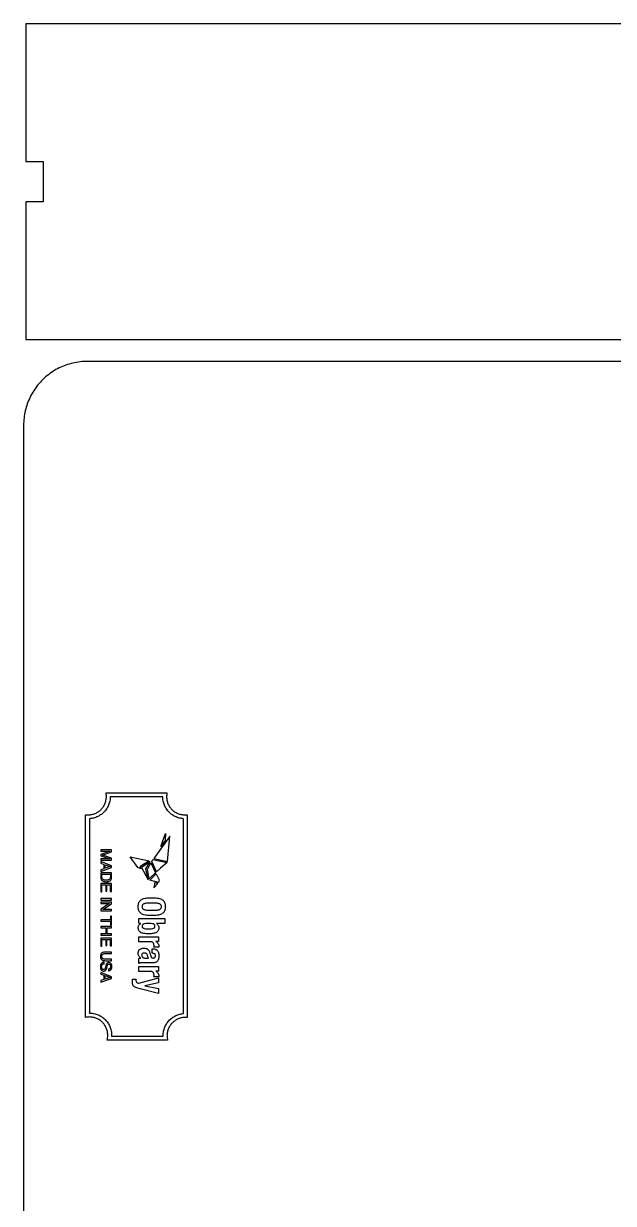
# Model space of a CAD drawing. Extents: x -522 to 522, y -270 to 270.
# Drawn here: x -521.9 to -344.6, y -86.3 to 268.2 of the extents above; entities that cross this region are included whole.
import ezdxf

# ---------------------------------------------------------------- set-up
doc = ezdxf.new("R2010")
doc.units = 0
doc.layers.get('0').update_dxf_attribs({"linetype": 'CONTINUOUS'})

msp = doc.modelspace()

# ---------------------------------------------------------------- linework, layer by layer
for p, q in [((-521.2, 268.19), (-521.2, 226.72)), ((-521.2, 268.19), (-215.89, 268.19)), ((-521.2, 226.72), (-516.05, 226.72)), ((-516.05, 226.72), (-516.05, 214.65)), ((-516.05, 214.65), (-521.2, 214.65)), ((-521.2, 214.65), (-521.2, 173.19)), ((-215.89, 173.19), (-521.2, 173.19)), ((-503.86, 166.65), (-504.4, 166.61)), ((-503.31, 166.67), (-503.86, 166.65)), ((-502.76, 166.68), (-503.31, 166.67)), ((-322.76, 166.68), (-502.76, 166.68)), ((-513.57, 163.33), (-514.02, 163.02)), ((-513.12, 163.64), (-513.57, 163.33)), ((-512.65, 163.93), (-513.12, 163.64)), ((-512.18, 164.2), (-512.65, 163.93)), ((-511.7, 164.46), (-512.18, 164.2)), ((-511.21, 164.71), (-511.7, 164.46)), ((-510.72, 164.95), (-511.21, 164.71)), ((-510.22, 165.17), (-510.72, 164.95)), ((-509.71, 165.37), (-510.22, 165.17)), ((-509.2, 165.56), (-509.71, 165.37)), ((-508.68, 165.74), (-509.2, 165.56)), ((-508.16, 165.9), (-508.68, 165.74)), ((-507.63, 166.05), (-508.16, 165.9)), ((-507.1, 166.18), (-507.63, 166.05)), ((-506.57, 166.3), (-507.1, 166.18)), ((-506.03, 166.4), (-506.57, 166.3)), ((-505.49, 166.48), (-506.03, 166.4)), ((-504.95, 166.55), (-505.49, 166.48)), ((-504.4, 166.61), (-504.95, 166.55)), ((-517.59, 159.65), (-517.93, 159.22)), ((-517.24, 160.07), (-517.59, 159.65)), ((-516.87, 160.48), (-517.24, 160.07)), ((-516.5, 160.87), (-516.87, 160.48)), ((-516.11, 161.26), (-516.5, 160.87)), ((-515.71, 161.64), (-516.11, 161.26)), ((-515.31, 162), (-515.71, 161.64)), ((-514.89, 162.35), (-515.31, 162)), ((-514.46, 162.69), (-514.89, 162.35)), ((-514.02, 163.02), (-514.46, 162.69)), ((-519.7, 156.46), (-519.95, 155.97)), ((-519.44, 156.94), (-519.7, 156.46)), ((-519.17, 157.41), (-519.44, 156.94)), ((-518.88, 157.88), (-519.17, 157.41)), ((-518.57, 158.33), (-518.88, 157.88)), ((-518.26, 158.78), (-518.57, 158.33)), ((-517.93, 159.22), (-518.26, 158.78)), ((-521.14, 152.92), (-521.29, 152.39)), ((-520.98, 153.44), (-521.14, 152.92)), ((-520.8, 153.96), (-520.98, 153.44)), ((-520.61, 154.47), (-520.8, 153.96)), ((-520.41, 154.98), (-520.61, 154.47)), ((-520.19, 155.48), (-520.41, 154.98)), ((-519.95, 155.97), (-520.19, 155.48)), ((-521.85, 149.16), (-521.89, 148.62)), ((-521.79, 149.71), (-521.85, 149.16)), ((-521.72, 150.25), (-521.79, 149.71)), ((-521.64, 150.79), (-521.72, 150.25)), ((-521.54, 151.33), (-521.64, 150.79)), ((-521.42, 151.86), (-521.54, 151.33)), ((-521.29, 152.39), (-521.42, 151.86)), ((-521.91, 148.07), (-521.92, 147.52)), ((-521.92, 147.52), (-521.92, -147.48)), ((-521.89, 148.62), (-521.91, 148.07)), ((-497.14, 37), (-478.83, 37)), ((-497.1, 36.73), (-497.14, 37)), ((-497.06, 36.46), (-497.1, 36.73)), ((-497.04, 36.19), (-497.06, 36.46)), ((-497.06, 35.35), (-497.04, 35.63)), ((-497.03, 35.91), (-497.04, 36.19)), ((-497.04, 35.63), (-497.03, 35.91)), ((-495.87, 35.57), (-495.9, 35.23)), ((-480.11, 35.83), (-495.87, 35.83)), ((-495.87, 35.83), (-495.87, 35.57)), ((-480.1, 35.57), (-480.11, 35.83)), ((-480.08, 35.23), (-480.1, 35.57)), ((-478.93, 36.19), (-478.94, 35.91)), ((-478.94, 35.91), (-478.93, 35.63)), ((-478.91, 36.46), (-478.93, 36.19)), ((-478.93, 35.63), (-478.91, 35.35)), ((-478.88, 36.73), (-478.91, 36.46)), ((-478.83, 37), (-478.88, 36.73)), ((-498.83, 31.85), (-498.64, 32.03)), ((-498.64, 32.03), (-498.46, 32.22)), ((-498.46, 32.22), (-498.29, 32.42)), ((-498.29, 32.42), (-498.12, 32.63)), ((-498.12, 32.63), (-497.97, 32.84)), ((-497.97, 32.84), (-497.83, 33.07)), ((-497.83, 33.07), (-497.7, 33.3)), ((-497.7, 33.3), (-497.58, 33.53)), ((-497.58, 33.53), (-497.47, 33.77)), ((-497.47, 33.77), (-497.37, 34.02)), ((-497.19, 31.93), (-497.38, 31.68)), ((-497.37, 34.02), (-497.28, 34.28)), ((-497.28, 34.28), (-497.21, 34.54)), ((-497.21, 34.54), (-497.15, 34.8)), ((-497, 32.19), (-497.19, 31.93)), ((-497.15, 34.8), (-497.1, 35.07)), ((-497.1, 35.07), (-497.06, 35.35)), ((-496.83, 32.46), (-497, 32.19)), ((-496.67, 32.74), (-496.83, 32.46)), ((-496.52, 33.02), (-496.67, 32.74)), ((-496.39, 33.32), (-496.52, 33.02)), ((-496.27, 33.62), (-496.39, 33.32)), ((-496.16, 33.93), (-496.27, 33.62)), ((-496.07, 34.25), (-496.16, 33.93)), ((-496, 34.57), (-496.07, 34.25)), ((-495.94, 34.9), (-496, 34.57)), ((-495.9, 35.23), (-495.94, 34.9)), ((-480.04, 34.9), (-480.08, 35.23)), ((-479.98, 34.57), (-480.04, 34.9)), ((-479.9, 34.25), (-479.98, 34.57)), ((-479.81, 33.93), (-479.9, 34.25)), ((-479.71, 33.62), (-479.81, 33.93)), ((-479.59, 33.32), (-479.71, 33.62)), ((-479.46, 33.02), (-479.59, 33.32)), ((-479.31, 32.74), (-479.46, 33.02)), ((-479.15, 32.46), (-479.31, 32.74)), ((-478.98, 32.19), (-479.15, 32.46)), ((-478.79, 31.93), (-478.98, 32.19)), ((-478.91, 35.35), (-478.88, 35.07)), ((-478.88, 35.07), (-478.83, 34.8)), ((-478.83, 34.8), (-478.77, 34.54)), ((-478.59, 31.68), (-478.79, 31.93)), ((-478.77, 34.54), (-478.7, 34.28)), ((-478.7, 34.28), (-478.61, 34.02)), ((-478.61, 34.02), (-478.51, 33.77)), ((-478.51, 33.77), (-478.4, 33.53)), ((-478.4, 33.53), (-478.28, 33.3)), ((-478.28, 33.3), (-478.15, 33.07)), ((-478.15, 33.07), (-478.01, 32.84)), ((-478.01, 32.84), (-477.85, 32.63)), ((-477.85, 32.63), (-477.69, 32.42)), ((-477.69, 32.42), (-477.52, 32.22)), ((-477.52, 32.22), (-477.34, 32.03)), ((-477.34, 32.03), (-477.15, 31.85)), ((-503.26, 30.48), (-502.89, 30.44)), ((-503.26, -30.43), (-503.26, 30.48)), ((-502.89, 30.44), (-502.51, 30.43)), ((-502.51, 30.43), (-502.23, 30.44)), ((-502.23, 30.44), (-501.95, 30.46)), ((-501.84, 29.29), (-502.09, 29.27)), ((-502.09, 29.27), (-502.09, -29.02)), ((-501.95, 30.46), (-501.68, 30.49)), ((-501.5, 29.33), (-501.84, 29.29)), ((-501.68, 30.49), (-501.41, 30.54)), ((-501.18, 29.39), (-501.5, 29.33)), ((-501.41, 30.54), (-501.14, 30.6)), ((-500.85, 29.47), (-501.18, 29.39)), ((-501.14, 30.6), (-500.88, 30.67)), ((-500.88, 30.67), (-500.63, 30.76)), ((-500.54, 29.56), (-500.85, 29.47)), ((-500.63, 30.76), (-500.38, 30.86)), ((-500.23, 29.66), (-500.54, 29.56)), ((-500.38, 30.86), (-500.14, 30.97)), ((-499.93, 29.78), (-500.23, 29.66)), ((-500.14, 30.97), (-499.9, 31.09)), ((-499.63, 29.91), (-499.93, 29.78)), ((-499.9, 31.09), (-499.67, 31.22)), ((-499.67, 31.22), (-499.45, 31.36)), ((-499.34, 30.06), (-499.63, 29.91)), ((-499.45, 31.36), (-499.24, 31.52)), ((-499.06, 30.22), (-499.34, 30.06)), ((-499.24, 31.52), (-499.03, 31.68)), ((-498.79, 30.39), (-499.06, 30.22)), ((-499.03, 31.68), (-498.83, 31.85)), ((-498.53, 30.58), (-498.79, 30.39)), ((-498.28, 30.78), (-498.53, 30.58)), ((-498.04, 30.99), (-498.28, 30.78)), ((-497.81, 31.21), (-498.04, 30.99)), ((-497.59, 31.44), (-497.81, 31.21)), ((-497.38, 31.68), (-497.59, 31.44)), ((-478.39, 31.44), (-478.59, 31.68)), ((-478.17, 31.21), (-478.39, 31.44)), ((-477.94, 30.99), (-478.17, 31.21)), ((-477.69, 30.78), (-477.94, 30.99)), ((-477.44, 30.58), (-477.69, 30.78)), ((-477.18, 30.39), (-477.44, 30.58)), ((-476.91, 30.22), (-477.18, 30.39)), ((-477.15, 31.85), (-476.95, 31.68)), ((-476.95, 31.68), (-476.74, 31.52)), ((-476.63, 30.06), (-476.91, 30.22)), ((-476.74, 31.52), (-476.53, 31.36)), ((-476.35, 29.91), (-476.63, 30.06)), ((-476.53, 31.36), (-476.31, 31.22)), ((-476.05, 29.78), (-476.35, 29.91)), ((-476.31, 31.22), (-476.08, 31.09)), ((-476.08, 31.09), (-475.84, 30.97)), ((-475.75, 29.66), (-476.05, 29.78)), ((-475.84, 30.97), (-475.6, 30.86)), ((-475.44, 29.56), (-475.75, 29.66)), ((-475.6, 30.86), (-475.35, 30.76)), ((-475.13, 29.47), (-475.44, 29.56)), ((-475.35, 30.76), (-475.09, 30.67)), ((-474.8, 29.39), (-475.13, 29.47)), ((-475.09, 30.67), (-474.83, 30.6)), ((-474.83, 30.6), (-474.57, 30.54)), ((-474.48, 29.33), (-474.8, 29.39)), ((-474.57, 30.54), (-474.3, 30.49)), ((-474.14, 29.29), (-474.48, 29.33)), ((-474.3, 30.49), (-474.03, 30.46)), ((-473.88, 29.27), (-474.14, 29.29)), ((-474.03, 30.46), (-473.75, 30.44)), ((-473.88, -29.29), (-473.88, 29.27)), ((-473.75, 30.44), (-473.47, 30.43)), ((-473.47, 30.43), (-473.08, 30.44)), ((-473.08, 30.44), (-472.71, 30.48)), ((-472.71, 30.48), (-472.71, -30.46)), ((-477.97, 23.98), (-482.8, 17.34)), ((-480.65, 20.89), (-479.24, 24.8)), ((-479.41, 22.72), (-480.65, 20.89)), ((-479.24, 24.8), (-479.41, 22.72)), ((-478.62, 16.45), (-477.97, 23.98)), ((-498.74, 19.92), (-498.74, 19.49)), ((-495.45, 19.92), (-498.74, 19.92)), ((-495.96, 19.5), (-498.74, 18.56)), ((-498.74, 19.49), (-496.8, 19.49)), ((-498.74, 18.56), (-498.74, 18.13)), ((-498.74, 18.13), (-495.96, 17.18)), ((-498.23, 18.34), (-495.45, 19.29)), ((-495.45, 17.4), (-498.23, 18.34)), ((-496.8, 19.49), (-496.06, 19.5)), ((-496.06, 19.5), (-495.96, 19.5)), ((-495.45, 19.29), (-495.45, 19.92)), ((-489.93, 17.82), (-484.16, 16.56)), ((-487.53, 14.57), (-489.93, 17.82)), ((-498.74, 17.19), (-498.74, 16.76)), ((-496.8, 17.19), (-498.74, 17.19)), ((-498.74, 16.76), (-495.45, 16.76)), ((-498.74, 16.36), (-498.74, 15.91)), ((-495.45, 15.11), (-498.74, 16.36)), ((-498.74, 15.91), (-497.75, 15.54)), ((-498.74, 13.42), (-495.45, 14.61)), ((-497.75, 14.24), (-498.74, 13.91)), ((-497.75, 15.54), (-497.75, 14.24)), ((-497.39, 15.41), (-495.94, 14.88)), ((-497.39, 14.39), (-497.39, 15.41)), ((-495.94, 14.88), (-497.39, 14.39)), ((-496.46, 17.19), (-496.8, 17.19)), ((-495.96, 17.18), (-496.46, 17.19)), ((-495.45, 16.76), (-495.45, 17.4)), ((-495.45, 14.61), (-495.45, 15.11)), ((-486.64, 14.17), (-487.53, 14.57)), ((-484.16, 16.56), (-486.99, 14.77)), ((-486.99, 14.77), (-486.64, 14.17)), ((-483.88, 16.35), (-486.52, 14.65)), ((-486.52, 14.65), (-484.59, 11.13)), ((-485.18, 14.16), (-483.88, 16.35)), ((-484.72, 14.02), (-483.65, 15.98)), ((-483.65, 15.98), (-482.26, 12.98)), ((-483.41, 16.38), (-483.02, 17.04)), ((-481.98, 13.28), (-483.41, 16.38)), ((-483.02, 17.04), (-478.79, 16.12)), ((-482.8, 17.34), (-478.62, 16.45)), ((-480.76, 14.36), (-481.98, 13.28)), ((-478.79, 16.12), (-480.76, 14.36)), ((-498.74, 13.91), (-498.74, 13.42)), ((-498.74, 13.03), (-498.74, 11.69)), ((-495.45, 13.03), (-498.74, 13.03)), ((-498.74, 11.69), (-498.73, 11.49)), ((-498.73, 11.49), (-498.69, 11.31)), ((-498.69, 11.31), (-498.63, 11.13)), ((-498.63, 11.13), (-498.55, 10.98)), ((-498.55, 10.98), (-498.45, 10.84)), ((-498.45, 10.84), (-498.32, 10.71)), ((-498.36, 12.58), (-495.82, 12.58)), ((-498.36, 11.78), (-498.36, 12.58)), ((-498.35, 11.58), (-498.36, 11.78)), ((-498.33, 11.49), (-498.35, 11.58)), ((-498.31, 11.42), (-498.33, 11.49)), ((-498.32, 10.71), (-498.17, 10.6)), ((-498.26, 11.29), (-498.31, 11.42)), ((-498.19, 11.18), (-498.26, 11.29)), ((-498.09, 11.08), (-498.19, 11.18)), ((-497.97, 10.99), (-498.09, 11.08)), ((-497.87, 10.92), (-497.97, 10.99)), ((-497.75, 10.87), (-497.87, 10.92)), ((-497.62, 10.83), (-497.75, 10.87)), ((-497.46, 10.8), (-497.62, 10.83)), ((-497.28, 10.77), (-497.46, 10.8)), ((-497.12, 10.76), (-497.28, 10.77)), ((-496.83, 10.77), (-497.12, 10.76)), ((-496.57, 10.82), (-496.83, 10.77)), ((-496.46, 10.85), (-496.57, 10.82)), ((-496.35, 10.9), (-496.46, 10.85)), ((-496.25, 10.95), (-496.35, 10.9)), ((-496.17, 11.01), (-496.25, 10.95)), ((-496.09, 11.07), (-496.17, 11.01)), ((-496.02, 11.15), (-496.09, 11.07)), ((-495.96, 11.23), (-496.02, 11.15)), ((-495.91, 11.32), (-495.96, 11.23)), ((-495.92, 10.63), (-495.81, 10.73)), ((-495.87, 11.42), (-495.91, 11.32)), ((-495.85, 11.53), (-495.87, 11.42)), ((-495.83, 11.65), (-495.85, 11.53)), ((-495.82, 11.78), (-495.83, 11.65)), ((-495.82, 12.58), (-495.82, 11.78)), ((-495.81, 10.73), (-495.72, 10.84)), ((-495.72, 10.84), (-495.63, 10.96)), ((-495.63, 10.96), (-495.57, 11.09)), ((-495.57, 11.09), (-495.51, 11.22)), ((-495.51, 11.22), (-495.48, 11.37)), ((-495.48, 11.37), (-495.45, 11.53)), ((-495.45, 11.69), (-495.45, 13.03)), ((-495.45, 11.53), (-495.45, 11.69)), ((-484.48, 10.94), (-485.18, 14.16)), ((-484.15, 11.18), (-484.72, 14.02)), ((-484.59, 11.13), (-484.48, 10.94)), ((-483.73, 11.61), (-484.15, 11.18)), ((-483.96, 10.79), (-483.41, 11.36)), ((-481.41, 10.06), (-483.96, 10.79)), ((-482.26, 12.98), (-483.73, 11.61)), ((-483.41, 11.36), (-482.1, 12.71)), ((-482.1, 12.71), (-481.13, 10.92)), ((-481.13, 10.92), (-481.41, 10.06)), ((-495.45, 9.78), (-498.74, 9.78)), ((-498.74, 9.78), (-498.74, 7.34)), ((-498.74, 7.34), (-498.35, 7.34)), ((-498.35, 7.34), (-498.35, 9.35)), ((-498.35, 9.35), (-497.22, 9.35)), ((-498.17, 10.6), (-497.99, 10.51)), ((-497.99, 10.51), (-497.78, 10.42)), ((-497.78, 10.42), (-497.54, 10.36)), ((-497.54, 10.36), (-497.29, 10.32)), ((-497.29, 10.32), (-497.03, 10.3)), ((-497.22, 9.35), (-497.22, 7.52)), ((-497.22, 7.52), (-496.85, 7.52)), ((-497.03, 10.3), (-496.87, 10.31)), ((-496.87, 10.31), (-496.72, 10.33)), ((-496.85, 9.35), (-495.85, 9.35)), ((-496.85, 7.52), (-496.85, 9.35)), ((-496.72, 10.33), (-496.57, 10.35)), ((-496.57, 10.35), (-496.42, 10.39)), ((-496.42, 10.39), (-496.29, 10.43)), ((-496.29, 10.43), (-496.16, 10.49)), ((-496.16, 10.49), (-496.04, 10.56)), ((-496.04, 10.56), (-495.92, 10.63)), ((-495.85, 9.35), (-495.85, 7.38)), ((-495.85, 7.38), (-495.45, 7.38)), ((-495.45, 7.38), (-495.45, 9.78)), ((-482.42, 10.06), (-482.76, 8.47)), ((-482.76, 8.47), (-481.56, 9.84)), ((-481.56, 9.84), (-482.42, 10.06)), ((-495.45, 5.27), (-498.74, 5.27)), ((-498.74, 5.27), (-498.74, 4.83)), ((-498.74, 4.83), (-495.45, 4.83)), ((-495.45, 4.16), (-498.74, 4.16)), ((-498.74, 4.16), (-498.74, 3.74)), ((-496.08, 3.74), (-498.74, 2.05)), ((-498.74, 3.74), (-496.08, 3.74)), ((-498.12, 1.98), (-495.45, 3.64)), ((-495.45, 4.83), (-495.45, 5.27)), ((-495.45, 3.64), (-495.45, 4.16)), ((-487.42, 3.45), (-487.38, 3.63)), ((-487.38, 3.63), (-487.34, 3.8)), ((-487.34, 3.8), (-487.29, 3.96)), ((-487.29, 3.96), (-487.23, 4.11)), ((-487.23, 4.11), (-487.16, 4.25)), ((-487.16, 4.25), (-487.08, 4.38)), ((-487.08, 4.38), (-487, 4.5)), ((-487, 4.5), (-486.9, 4.61)), ((-486.9, 4.61), (-486.8, 4.72)), ((-486.8, 4.72), (-486.69, 4.81)), ((-486.69, 4.81), (-486.57, 4.9)), ((-486.57, 4.9), (-486.45, 4.98)), ((-486.45, 4.98), (-486.32, 5.05)), ((-486.32, 5.05), (-486.04, 5.18)), ((-485.93, 3.59), (-486.05, 3.5)), ((-486.04, 5.18), (-485.73, 5.28)), ((-485.8, 3.66), (-485.93, 3.59)), ((-485.64, 3.73), (-485.8, 3.66)), ((-485.73, 5.28), (-485.39, 5.35)), ((-485.45, 3.78), (-485.64, 3.73)), ((-485.24, 3.82), (-485.45, 3.78)), ((-485.39, 5.35), (-485.03, 5.41)), ((-485, 3.85), (-485.24, 3.82)), ((-485.03, 5.41), (-484.65, 5.45)), ((-484.74, 3.88), (-485, 3.85)), ((-484.12, 3.91), (-484.74, 3.88)), ((-484.65, 5.45), (-484.25, 5.48)), ((-484.25, 5.48), (-483.83, 5.49)), ((-483.4, 3.92), (-484.12, 3.91)), ((-483.83, 5.49), (-483.4, 5.49)), ((-483.4, 5.49), (-482.96, 5.49)), ((-482.67, 3.91), (-483.4, 3.92)), ((-482.96, 5.49), (-482.54, 5.48)), ((-482.06, 3.88), (-482.67, 3.91)), ((-482.54, 5.48), (-482.14, 5.45)), ((-482.14, 5.45), (-481.76, 5.41)), ((-481.8, 3.85), (-482.06, 3.88)), ((-481.56, 3.82), (-481.8, 3.85)), ((-481.76, 5.41), (-481.4, 5.35)), ((-481.35, 3.78), (-481.56, 3.82)), ((-481.4, 5.35), (-481.07, 5.28)), ((-481.16, 3.73), (-481.35, 3.78)), ((-481, 3.66), (-481.16, 3.73)), ((-481.07, 5.28), (-480.76, 5.18)), ((-480.86, 3.59), (-481, 3.66)), ((-480.75, 3.5), (-480.86, 3.59)), ((-480.76, 5.18), (-480.47, 5.05)), ((-480.47, 5.05), (-480.34, 4.98)), ((-480.34, 4.98), (-480.22, 4.9)), ((-480.22, 4.9), (-480.1, 4.81)), ((-480.1, 4.81), (-479.99, 4.72)), ((-479.99, 4.72), (-479.89, 4.61)), ((-479.89, 4.61), (-479.8, 4.5)), ((-479.8, 4.5), (-479.71, 4.38)), ((-479.71, 4.38), (-479.63, 4.25)), ((-479.63, 4.25), (-479.56, 4.11)), ((-479.56, 4.11), (-479.5, 3.96)), ((-479.5, 3.96), (-479.45, 3.8)), ((-479.45, 3.8), (-479.41, 3.63)), ((-479.41, 3.63), (-479.38, 3.45)), ((-498.74, 2.05), (-498.74, 1.55)), ((-498.74, 1.55), (-495.45, 1.55)), ((-495.45, 1.98), (-498.12, 1.98)), ((-495.45, 1.55), (-495.45, 1.98)), ((-487.46, 2.83), (-487.45, 3.05)), ((-487.45, 2.62), (-487.46, 2.83)), ((-487.45, 3.05), (-487.44, 3.25)), ((-487.44, 2.41), (-487.45, 2.62)), ((-487.44, 3.25), (-487.42, 3.45)), ((-487.42, 2.22), (-487.44, 2.41)), ((-487.38, 2.04), (-487.42, 2.22)), ((-487.34, 1.87), (-487.38, 2.04)), ((-487.29, 1.71), (-487.34, 1.87)), ((-487.23, 1.56), (-487.29, 1.71)), ((-487.16, 1.42), (-487.23, 1.56)), ((-487.08, 1.29), (-487.16, 1.42)), ((-487, 1.17), (-487.08, 1.29)), ((-486.9, 1.06), (-487, 1.17)), ((-486.8, 0.95), (-486.9, 1.06)), ((-486.69, 0.86), (-486.8, 0.95)), ((-486.57, 0.77), (-486.69, 0.86)), ((-486.45, 0.69), (-486.57, 0.77)), ((-486.32, 0.62), (-486.45, 0.69)), ((-486.04, 0.49), (-486.32, 0.62)), ((-486.29, 3), (-486.3, 2.83)), ((-486.3, 2.83), (-486.29, 2.67)), ((-486.26, 3.15), (-486.29, 3)), ((-486.29, 2.67), (-486.26, 2.52)), ((-486.21, 3.28), (-486.26, 3.15)), ((-486.26, 2.52), (-486.21, 2.39)), ((-486.14, 3.4), (-486.21, 3.28)), ((-486.21, 2.39), (-486.14, 2.27)), ((-486.05, 3.5), (-486.14, 3.4)), ((-486.14, 2.27), (-486.05, 2.17)), ((-486.05, 2.17), (-485.93, 2.08)), ((-485.73, 0.39), (-486.04, 0.49)), ((-485.93, 2.08), (-485.8, 2.01)), ((-485.8, 2.01), (-485.64, 1.94)), ((-485.39, 0.31), (-485.73, 0.39)), ((-485.64, 1.94), (-485.45, 1.89)), ((-485.45, 1.89), (-485.24, 1.85)), ((-485.03, 0.26), (-485.39, 0.31)), ((-485.24, 1.85), (-485, 1.81)), ((-484.65, 0.22), (-485.03, 0.26)), ((-485, 1.81), (-484.74, 1.79)), ((-484.74, 1.79), (-484.12, 1.76)), ((-484.25, 0.19), (-484.65, 0.22)), ((-483.83, 0.18), (-484.25, 0.19)), ((-484.12, 1.76), (-483.4, 1.75)), ((-483.4, 0.17), (-483.83, 0.18)), ((-483.4, 1.75), (-482.67, 1.76)), ((-482.96, 0.18), (-483.4, 0.17)), ((-482.54, 0.19), (-482.96, 0.18)), ((-482.67, 1.76), (-482.06, 1.79)), ((-482.14, 0.22), (-482.54, 0.19)), ((-481.76, 0.26), (-482.14, 0.22)), ((-482.06, 1.79), (-481.8, 1.81)), ((-481.8, 1.81), (-481.56, 1.85)), ((-481.4, 0.31), (-481.76, 0.26)), ((-481.56, 1.85), (-481.35, 1.89)), ((-481.07, 0.39), (-481.4, 0.31)), ((-481.35, 1.89), (-481.16, 1.94)), ((-481.16, 1.94), (-481, 2.01)), ((-480.76, 0.49), (-481.07, 0.39)), ((-481, 2.01), (-480.86, 2.08)), ((-480.86, 2.08), (-480.75, 2.17)), ((-480.47, 0.62), (-480.76, 0.49)), ((-480.65, 3.4), (-480.75, 3.5)), ((-480.75, 2.17), (-480.65, 2.27)), ((-480.58, 3.28), (-480.65, 3.4)), ((-480.65, 2.27), (-480.58, 2.39)), ((-480.53, 3.15), (-480.58, 3.28)), ((-480.58, 2.39), (-480.53, 2.52)), ((-480.5, 3), (-480.53, 3.15)), ((-480.53, 2.52), (-480.5, 2.67)), ((-480.49, 2.83), (-480.5, 3)), ((-480.5, 2.67), (-480.49, 2.83)), ((-480.34, 0.69), (-480.47, 0.62)), ((-480.22, 0.77), (-480.34, 0.69)), ((-480.1, 0.86), (-480.22, 0.77)), ((-479.99, 0.95), (-480.1, 0.86)), ((-479.89, 1.06), (-479.99, 0.95)), ((-479.8, 1.17), (-479.89, 1.06)), ((-479.71, 1.29), (-479.8, 1.17)), ((-479.63, 1.42), (-479.71, 1.29)), ((-479.56, 1.56), (-479.63, 1.42)), ((-479.5, 1.71), (-479.56, 1.56)), ((-479.45, 1.87), (-479.5, 1.71)), ((-479.41, 2.04), (-479.45, 1.87)), ((-479.38, 2.22), (-479.41, 2.04)), ((-479.38, 3.45), (-479.35, 3.25)), ((-479.35, 2.41), (-479.38, 2.22)), ((-479.35, 3.25), (-479.34, 3.05)), ((-479.34, 2.62), (-479.35, 2.41)), ((-479.34, 3.05), (-479.33, 2.83)), ((-479.33, 2.83), (-479.34, 2.62)), ((-498.74, -1.11), (-498.74, -1.55)), ((-495.84, -1.11), (-498.74, -1.11)), ((-498.74, -1.55), (-495.84, -1.55)), ((-495.45, -3.12), (-498.74, -3.12)), ((-498.74, -3.12), (-498.74, -3.56)), ((-495.45, 0), (-495.84, 0)), ((-495.84, 0), (-495.84, -1.11)), ((-495.84, -1.55), (-495.84, -2.68)), ((-495.84, -2.68), (-495.45, -2.68)), ((-495.45, -2.68), (-495.45, 0)), ((-495.45, -3.56), (-495.45, -3.12)), ((-487.46, -3.52), (-487.45, -3.3)), ((-487.45, -3.74), (-487.46, -3.52)), ((-487.45, -3.3), (-487.41, -3.11)), ((-487.41, -3.11), (-487.36, -2.92)), ((-487.36, -2.92), (-487.28, -2.75)), ((-487.31, -2.16), (-487.31, -0.71)), ((-487.31, -0.71), (-479.49, -0.71)), ((-486.68, -2.18), (-487.31, -2.16)), ((-487.28, -2.75), (-487.17, -2.59)), ((-487.17, -2.59), (-487.03, -2.45)), ((-487.03, -2.45), (-486.87, -2.31)), ((-486.87, -2.31), (-486.68, -2.18)), ((-486.29, -2.91), (-486.3, -3.03)), ((-486.3, -3.03), (-486.29, -3.14)), ((-486.27, -2.8), (-486.29, -2.91)), ((-486.29, -3.14), (-486.27, -3.25)), ((-486.23, -2.7), (-486.27, -2.8)), ((-486.27, -3.25), (-486.23, -3.34)), ((-486.17, -2.62), (-486.23, -2.7)), ((-486.23, -3.34), (-486.17, -3.43)), ((-486.11, -2.54), (-486.17, -2.62)), ((-486.17, -3.43), (-486.11, -3.5)), ((-486.02, -2.48), (-486.11, -2.54)), ((-486.11, -3.5), (-486.02, -3.56)), ((-485.92, -2.42), (-486.02, -2.48)), ((-485.81, -2.37), (-485.92, -2.42)), ((-485.68, -2.34), (-485.81, -2.37)), ((-485.54, -2.3), (-485.68, -2.34)), ((-485.2, -2.26), (-485.54, -2.3)), ((-484.81, -2.23), (-485.2, -2.26)), ((-484.36, -2.23), (-484.81, -2.23)), ((-483.91, -2.23), (-484.36, -2.23)), ((-483.52, -2.26), (-483.91, -2.23)), ((-483.18, -2.3), (-483.52, -2.26)), ((-483.04, -2.34), (-483.18, -2.3)), ((-482.91, -2.37), (-483.04, -2.34)), ((-482.8, -2.42), (-482.91, -2.37)), ((-482.7, -2.48), (-482.8, -2.42)), ((-482.61, -2.54), (-482.7, -2.48)), ((-482.7, -3.56), (-482.61, -3.5)), ((-482.54, -2.62), (-482.61, -2.54)), ((-482.61, -3.5), (-482.54, -3.43)), ((-482.49, -2.7), (-482.54, -2.62)), ((-482.54, -3.43), (-482.49, -3.34)), ((-482.45, -2.8), (-482.49, -2.7)), ((-482.49, -3.34), (-482.45, -3.25)), ((-482.43, -2.91), (-482.45, -2.8)), ((-482.45, -3.25), (-482.43, -3.14)), ((-482.42, -3.03), (-482.43, -2.91)), ((-482.43, -3.14), (-482.42, -3.03)), ((-481.96, -2.23), (-481.8, -2.37)), ((-479.49, -2.23), (-481.96, -2.23)), ((-481.8, -2.37), (-481.65, -2.5)), ((-481.65, -2.5), (-481.53, -2.64)), ((-481.53, -2.64), (-481.43, -2.79)), ((-481.43, -2.79), (-481.36, -2.95)), ((-481.36, -2.95), (-481.3, -3.12)), ((-481.3, -3.12), (-481.27, -3.31)), ((-481.27, -3.31), (-481.26, -3.52)), ((-481.26, -3.52), (-481.27, -3.74)), ((-479.49, -0.71), (-479.49, -2.23)), ((-498.74, -3.56), (-497.2, -3.56)), ((-497.2, -5.28), (-498.74, -5.28)), ((-498.74, -5.28), (-498.74, -5.73)), ((-498.74, -5.73), (-495.45, -5.73)), ((-495.45, -6.58), (-498.74, -6.58)), ((-498.74, -6.58), (-498.74, -9.01)), ((-498.35, -7.01), (-497.22, -7.01)), ((-498.35, -9.01), (-498.35, -7.01)), ((-497.22, -7.01), (-497.22, -8.83)), ((-497.2, -3.56), (-497.2, -5.28)), ((-496.85, -8.83), (-496.85, -7.01)), ((-496.85, -7.01), (-495.85, -7.01)), ((-496.81, -3.56), (-495.45, -3.56)), ((-496.81, -5.28), (-496.81, -3.56)), ((-495.45, -5.28), (-496.81, -5.28)), ((-495.85, -7.01), (-495.85, -8.97)), ((-495.45, -5.73), (-495.45, -5.28)), ((-495.45, -8.97), (-495.45, -6.58)), ((-487.42, -3.95), (-487.45, -3.74)), ((-487.36, -4.14), (-487.42, -3.95)), ((-487.28, -4.32), (-487.36, -4.14)), ((-487.31, -6.19), (-481.41, -6.19)), ((-487.31, -7.7), (-487.31, -6.19)), ((-487.18, -4.49), (-487.28, -4.32)), ((-487.06, -4.63), (-487.18, -4.49)), ((-486.91, -4.77), (-487.06, -4.63)), ((-486.73, -4.89), (-486.91, -4.77)), ((-486.53, -4.99), (-486.73, -4.89)), ((-486.3, -5.08), (-486.53, -4.99)), ((-486.05, -5.16), (-486.3, -5.08)), ((-485.77, -5.22), (-486.05, -5.16)), ((-486.02, -3.56), (-485.92, -3.62)), ((-485.92, -3.62), (-485.81, -3.67)), ((-485.81, -3.67), (-485.68, -3.71)), ((-485.46, -5.26), (-485.77, -5.22)), ((-485.68, -3.71), (-485.54, -3.74)), ((-485.54, -3.74), (-485.2, -3.78)), ((-485.12, -5.3), (-485.46, -5.26)), ((-485.2, -3.78), (-484.81, -3.81)), ((-484.76, -5.32), (-485.12, -5.3)), ((-484.81, -3.81), (-484.36, -3.81)), ((-484.36, -5.33), (-484.76, -5.32)), ((-484.36, -3.81), (-483.91, -3.81)), ((-483.96, -5.32), (-484.36, -5.33)), ((-483.6, -5.3), (-483.96, -5.32)), ((-483.91, -3.81), (-483.52, -3.78)), ((-483.26, -5.26), (-483.6, -5.3)), ((-483.52, -3.78), (-483.18, -3.74)), ((-482.95, -5.22), (-483.26, -5.26)), ((-483.18, -3.74), (-483.04, -3.71)), ((-483.04, -3.71), (-482.91, -3.67)), ((-482.67, -5.16), (-482.95, -5.22)), ((-482.91, -3.67), (-482.8, -3.62)), ((-482.8, -3.62), (-482.7, -3.56)), ((-482.42, -5.08), (-482.67, -5.16)), ((-482.19, -4.99), (-482.42, -5.08)), ((-481.99, -4.89), (-482.19, -4.99)), ((-481.81, -4.77), (-481.99, -4.89)), ((-481.66, -4.63), (-481.81, -4.77)), ((-481.54, -4.49), (-481.66, -4.63)), ((-481.44, -4.32), (-481.54, -4.49)), ((-481.36, -4.14), (-481.44, -4.32)), ((-481.41, -6.19), (-481.41, -7.64)), ((-481.3, -3.95), (-481.36, -4.14)), ((-481.27, -3.74), (-481.3, -3.95)), ((-498.74, -9.01), (-498.35, -9.01)), ((-497.22, -8.83), (-496.85, -8.83)), ((-495.85, -8.97), (-495.45, -8.97)), ((-487.42, -10.7), (-487.37, -10.54)), ((-487.37, -10.54), (-487.31, -10.4)), ((-483.77, -7.7), (-487.31, -7.7)), ((-487.31, -10.4), (-487.23, -10.27)), ((-487.23, -10.27), (-487.13, -10.15)), ((-487.13, -10.15), (-487.03, -10.05)), ((-487.03, -10.05), (-486.91, -9.96)), ((-486.91, -9.96), (-486.79, -9.88)), ((-486.79, -9.88), (-486.65, -9.81)), ((-486.65, -9.81), (-486.51, -9.76)), ((-486.51, -9.76), (-486.37, -9.72)), ((-486.37, -9.72), (-486.22, -9.68)), ((-486.22, -9.68), (-486.07, -9.66)), ((-486.07, -9.66), (-485.77, -9.64)), ((-485.77, -9.64), (-485.57, -9.65)), ((-485.57, -9.65), (-485.39, -9.66)), ((-485.39, -9.66), (-485.22, -9.69)), ((-485.22, -9.69), (-485.06, -9.73)), ((-485.06, -9.73), (-484.91, -9.78)), ((-484.91, -9.78), (-484.78, -9.84)), ((-484.78, -9.84), (-484.66, -9.91)), ((-484.66, -9.91), (-484.54, -10)), ((-484.54, -10), (-484.44, -10.09)), ((-484.44, -10.09), (-484.35, -10.2)), ((-484.35, -10.2), (-484.26, -10.32)), ((-484.26, -10.32), (-484.18, -10.46)), ((-484.18, -10.46), (-484.11, -10.61)), ((-484.11, -10.61), (-484.05, -10.77)), ((-483.63, -7.71), (-483.77, -7.7)), ((-483.5, -7.73), (-483.63, -7.71)), ((-483.38, -7.76), (-483.5, -7.73)), ((-483.27, -7.8), (-483.38, -7.76)), ((-483.17, -7.85), (-483.27, -7.8)), ((-483.22, -11.18), (-483.22, -9.83)), ((-483.22, -9.83), (-483.08, -9.83)), ((-483.09, -7.92), (-483.17, -7.85)), ((-483.01, -7.99), (-483.09, -7.92)), ((-483.08, -9.83), (-482.83, -9.84)), ((-482.94, -8.06), (-483.01, -7.99)), ((-482.88, -8.15), (-482.94, -8.06)), ((-482.83, -8.23), (-482.88, -8.15)), ((-482.79, -8.33), (-482.83, -8.23)), ((-482.83, -9.84), (-482.61, -9.87)), ((-482.76, -8.42), (-482.79, -8.33)), ((-482.72, -8.62), (-482.76, -8.42)), ((-482.73, -9.29), (-482.71, -9.05)), ((-481.28, -9.29), (-482.73, -9.29)), ((-482.71, -8.82), (-482.72, -8.62)), ((-482.71, -9.05), (-482.71, -8.82)), ((-482.61, -9.87), (-482.41, -9.92)), ((-482.41, -9.92), (-482.22, -9.99)), ((-482.22, -9.99), (-482.05, -10.08)), ((-482.2, -7.64), (-482, -7.78)), ((-481.41, -7.64), (-482.2, -7.64)), ((-482.05, -10.08), (-481.91, -10.18)), ((-482, -7.78), (-481.81, -7.91)), ((-481.91, -10.18), (-481.77, -10.3)), ((-481.81, -7.91), (-481.65, -8.06)), ((-481.77, -10.3), (-481.66, -10.43)), ((-481.66, -10.43), (-481.56, -10.58)), ((-481.65, -8.06), (-481.52, -8.22)), ((-481.56, -10.58), (-481.48, -10.74)), ((-481.52, -8.22), (-481.41, -8.39)), ((-481.41, -8.39), (-481.33, -8.58)), ((-481.33, -8.58), (-481.28, -8.79)), ((-481.28, -8.79), (-481.26, -9.02)), ((-481.26, -9.02), (-481.28, -9.29)), ((-498.82, -11.9), (-498.83, -12.1)), ((-498.83, -12.1), (-498.82, -12.3)), ((-498.79, -11.72), (-498.82, -11.9)), ((-498.82, -12.3), (-498.79, -12.49)), ((-498.74, -11.55), (-498.79, -11.72)), ((-498.79, -12.49), (-498.74, -12.65)), ((-498.68, -11.4), (-498.74, -11.55)), ((-498.74, -12.65), (-498.68, -12.8)), ((-498.59, -11.27), (-498.68, -11.4)), ((-498.68, -12.8), (-498.59, -12.94)), ((-498.49, -11.15), (-498.59, -11.27)), ((-498.59, -12.94), (-498.49, -13.05)), ((-498.44, -14.14), (-498.52, -14.22)), ((-498.37, -11.05), (-498.49, -11.15)), ((-498.49, -13.05), (-498.37, -13.15)), ((-498.44, -12.06), (-498.43, -11.95)), ((-498.43, -12.2), (-498.44, -12.06)), ((-498.36, -14.07), (-498.44, -14.14)), ((-498.43, -11.95), (-498.41, -11.84)), ((-498.41, -12.33), (-498.43, -12.2)), ((-498.41, -11.84), (-498.39, -11.75)), ((-498.38, -12.44), (-498.41, -12.33)), ((-498.39, -11.75), (-498.35, -11.66)), ((-498.34, -12.54), (-498.38, -12.44)), ((-498.23, -10.97), (-498.37, -11.05)), ((-498.37, -13.15), (-498.23, -13.24)), ((-498.26, -14.01), (-498.36, -14.07)), ((-498.35, -11.66), (-498.3, -11.58)), ((-498.28, -12.63), (-498.34, -12.54)), ((-498.3, -11.58), (-498.24, -11.51)), ((-498.22, -12.71), (-498.28, -12.63)), ((-498.16, -13.96), (-498.26, -14.01)), ((-498.24, -11.51), (-498.17, -11.45)), ((-498.05, -10.9), (-498.23, -10.97)), ((-498.23, -13.24), (-498.05, -13.31)), ((-498.14, -12.78), (-498.22, -12.71)), ((-498.17, -11.45), (-498.08, -11.4)), ((-498.05, -13.92), (-498.16, -13.96)), ((-498.04, -12.83), (-498.14, -12.78)), ((-498.08, -11.4), (-497.95, -11.33)), ((-497.84, -10.85), (-498.05, -10.9)), ((-498.05, -13.31), (-497.84, -13.36)), ((-497.93, -13.89), (-498.05, -13.92)), ((-497.94, -12.88), (-498.04, -12.83)), ((-497.95, -11.33), (-497.81, -11.29)), ((-497.8, -12.92), (-497.94, -12.88)), ((-497.81, -13.87), (-497.93, -13.89)), ((-497.59, -10.81), (-497.84, -10.85)), ((-497.84, -13.36), (-497.59, -13.39)), ((-497.81, -11.29), (-497.65, -11.26)), ((-497.68, -13.87), (-497.81, -13.87)), ((-497.65, -12.94), (-497.8, -12.92)), ((-497.68, -14.3), (-497.68, -13.87)), ((-497.65, -11.26), (-497.48, -11.26)), ((-497.48, -12.95), (-497.65, -12.94)), ((-497.3, -10.8), (-497.59, -10.81)), ((-497.59, -13.39), (-497.3, -13.4)), ((-497.48, -11.26), (-495.45, -11.26)), ((-495.45, -12.95), (-497.48, -12.95)), ((-495.45, -10.8), (-497.3, -10.8)), ((-497.3, -13.4), (-495.45, -13.4)), ((-496.88, -14.16), (-496.94, -14.23)), ((-496.81, -14.11), (-496.88, -14.16)), ((-496.74, -14.06), (-496.81, -14.11)), ((-496.66, -14.03), (-496.74, -14.06)), ((-496.57, -14), (-496.66, -14.03)), ((-496.48, -13.99), (-496.57, -14)), ((-496.38, -13.98), (-496.48, -13.99)), ((-496.27, -13.99), (-496.38, -13.98)), ((-496.17, -14), (-496.27, -13.99)), ((-496.07, -14.03), (-496.17, -14)), ((-495.97, -14.06), (-496.07, -14.03)), ((-495.88, -14.11), (-495.97, -14.06)), ((-495.8, -14.16), (-495.88, -14.11)), ((-495.72, -14.22), (-495.8, -14.16)), ((-495.45, -11.26), (-495.45, -10.8)), ((-495.45, -13.4), (-495.45, -12.95)), ((-487.46, -11.06), (-487.45, -10.88)), ((-487.45, -11.32), (-487.46, -11.06)), ((-487.45, -10.88), (-487.42, -10.7)), ((-487.43, -11.55), (-487.45, -11.32)), ((-487.38, -11.76), (-487.43, -11.55)), ((-487.31, -11.95), (-487.38, -11.76)), ((-487.2, -12.13), (-487.31, -11.95)), ((-487.31, -12.77), (-487.16, -12.71)), ((-487.31, -14.22), (-487.31, -12.77)), ((-487.06, -14.12), (-487.31, -14.22)), ((-487.07, -12.28), (-487.2, -12.13)), ((-487.16, -12.71), (-487, -12.66)), ((-486.9, -12.43), (-487.07, -12.28)), ((-486.94, -14.09), (-487.06, -14.12)), ((-487, -12.66), (-486.69, -12.59)), ((-486.81, -14.07), (-486.94, -14.09)), ((-486.69, -12.59), (-486.9, -12.43)), ((-486.53, -14.04), (-486.81, -14.07)), ((-486.17, -14.03), (-486.53, -14.04)), ((-486.42, -11.58), (-486.43, -11.66)), ((-486.43, -11.66), (-486.42, -11.81)), ((-486.41, -11.52), (-486.42, -11.58)), ((-486.42, -11.81), (-486.38, -11.97)), ((-486.39, -11.45), (-486.41, -11.52)), ((-486.36, -11.4), (-486.39, -11.45)), ((-486.38, -11.97), (-486.31, -12.13)), ((-486.29, -11.3), (-486.36, -11.4)), ((-486.31, -12.13), (-486.22, -12.27)), ((-486.19, -11.22), (-486.29, -11.3)), ((-486.22, -12.27), (-486.16, -12.34)), ((-486.07, -11.16), (-486.19, -11.22)), ((-483.07, -14.03), (-486.17, -14.03)), ((-486.16, -12.34), (-486.09, -12.4)), ((-486.09, -12.4), (-486.02, -12.45)), ((-485.93, -11.12), (-486.07, -11.16)), ((-486.02, -12.45), (-485.93, -12.5)), ((-485.77, -11.09), (-485.93, -11.12)), ((-485.93, -12.5), (-485.84, -12.54)), ((-485.84, -12.54), (-485.74, -12.56)), ((-485.61, -11.09), (-485.77, -11.09)), ((-485.74, -12.56), (-485.64, -12.58)), ((-485.64, -12.58), (-485.52, -12.59)), ((-485.42, -11.1), (-485.61, -11.09)), ((-485.52, -12.59), (-484.36, -12.59)), ((-485.26, -11.13), (-485.42, -11.1)), ((-485.11, -11.19), (-485.26, -11.13)), ((-484.98, -11.28), (-485.11, -11.19)), ((-484.88, -11.4), (-484.98, -11.28)), ((-484.79, -11.55), (-484.88, -11.4)), ((-484.71, -11.73), (-484.79, -11.55)), ((-484.66, -11.94), (-484.71, -11.73)), ((-484.61, -12.09), (-484.66, -11.94)), ((-484.55, -12.26), (-484.61, -12.09)), ((-484.46, -12.42), (-484.55, -12.26)), ((-484.36, -12.59), (-484.46, -12.42)), ((-484.05, -10.77), (-483.93, -11.13)), ((-483.93, -11.13), (-483.7, -11.98)), ((-483.7, -11.98), (-483.65, -12.14)), ((-483.65, -12.14), (-483.6, -12.27)), ((-483.6, -12.27), (-483.53, -12.37)), ((-483.53, -12.37), (-483.46, -12.45)), ((-483.46, -12.45), (-483.37, -12.51)), ((-483.37, -12.51), (-483.27, -12.56)), ((-483.27, -12.56), (-483.15, -12.58)), ((-483.06, -11.18), (-483.22, -11.18)), ((-483.15, -12.58), (-483.01, -12.59)), ((-482.87, -14.03), (-483.07, -14.03)), ((-482.89, -11.2), (-483.06, -11.18)), ((-483.01, -12.59), (-482.85, -12.58)), ((-482.74, -11.23), (-482.89, -11.2)), ((-482.68, -14.01), (-482.87, -14.03)), ((-482.85, -12.58), (-482.71, -12.55)), ((-482.61, -11.29), (-482.74, -11.23)), ((-482.71, -12.55), (-482.59, -12.5)), ((-482.51, -13.99), (-482.68, -14.01)), ((-482.5, -11.36), (-482.61, -11.29)), ((-482.59, -12.5), (-482.48, -12.42)), ((-482.34, -13.95), (-482.51, -13.99)), ((-482.41, -11.46), (-482.5, -11.36)), ((-482.48, -12.42), (-482.4, -12.33)), ((-482.34, -11.58), (-482.41, -11.46)), ((-482.4, -12.33), (-482.34, -12.21)), ((-482.3, -11.72), (-482.34, -11.58)), ((-482.34, -12.21), (-482.3, -12.06)), ((-482.18, -13.9), (-482.34, -13.95)), ((-482.29, -11.89), (-482.3, -11.72)), ((-482.3, -12.06), (-482.29, -11.89)), ((-482.03, -13.83), (-482.18, -13.9)), ((-481.89, -13.74), (-482.03, -13.83)), ((-481.76, -13.64), (-481.89, -13.74)), ((-481.65, -13.51), (-481.76, -13.64)), ((-481.55, -13.36), (-481.65, -13.51)), ((-481.46, -13.19), (-481.55, -13.36)), ((-481.48, -10.74), (-481.41, -10.91)), ((-481.39, -12.99), (-481.46, -13.19)), ((-481.41, -10.91), (-481.35, -11.09)), ((-481.34, -12.76), (-481.39, -12.99)), ((-481.35, -11.09), (-481.31, -11.28)), ((-481.29, -12.5), (-481.34, -12.76)), ((-481.31, -11.28), (-481.28, -11.48)), ((-481.27, -12.22), (-481.29, -12.5)), ((-481.28, -11.48), (-481.27, -11.69)), ((-481.27, -11.69), (-481.26, -11.9)), ((-481.26, -11.9), (-481.27, -12.22)), ((-498.83, -15.03), (-498.84, -15.18)), ((-498.84, -15.18), (-498.83, -15.44)), ((-498.82, -14.89), (-498.83, -15.03)), ((-498.83, -15.44), (-498.78, -15.68)), ((-498.8, -14.75), (-498.82, -14.89)), ((-498.76, -14.63), (-498.8, -14.75)), ((-498.78, -15.68), (-498.75, -15.8)), ((-498.72, -14.52), (-498.76, -14.63)), ((-498.75, -15.8), (-498.71, -15.91)), ((-495.45, -18.2), (-498.74, -16.95)), ((-498.74, -16.95), (-498.74, -17.4)), ((-498.74, -17.4), (-497.75, -17.77)), ((-498.66, -14.41), (-498.72, -14.52)), ((-498.71, -15.91), (-498.66, -16.01)), ((-498.6, -14.31), (-498.66, -14.41)), ((-498.66, -16.01), (-498.6, -16.1)), ((-498.52, -14.22), (-498.6, -14.31)), ((-498.6, -16.1), (-498.54, -16.19)), ((-498.54, -16.19), (-498.46, -16.27)), ((-498.46, -15.07), (-498.44, -14.95)), ((-498.46, -15.21), (-498.46, -15.07)), ((-498.46, -15.33), (-498.46, -15.21)), ((-498.44, -15.44), (-498.46, -15.33)), ((-498.46, -16.27), (-498.38, -16.34)), ((-498.44, -14.95), (-498.41, -14.83)), ((-498.42, -15.55), (-498.44, -15.44)), ((-498.38, -15.66), (-498.42, -15.55)), ((-498.41, -14.83), (-498.38, -14.73)), ((-498.38, -14.73), (-498.33, -14.64)), ((-498.35, -15.75), (-498.38, -15.66)), ((-498.38, -16.34), (-498.29, -16.4)), ((-498.3, -15.84), (-498.35, -15.75)), ((-498.33, -14.64), (-498.27, -14.56)), ((-498.25, -15.9), (-498.3, -15.84)), ((-498.29, -16.4), (-498.18, -16.44)), ((-498.27, -14.56), (-498.21, -14.49)), ((-498.2, -15.96), (-498.25, -15.9)), ((-498.21, -14.49), (-498.13, -14.42)), ((-498.13, -16.01), (-498.2, -15.96)), ((-498.18, -16.44), (-498.07, -16.48)), ((-498.13, -14.42), (-498.04, -14.37)), ((-498.06, -16.04), (-498.13, -16.01)), ((-498.07, -16.48), (-497.95, -16.5)), ((-497.98, -16.06), (-498.06, -16.04)), ((-498.04, -14.37), (-497.93, -14.34)), ((-497.89, -16.06), (-497.98, -16.06)), ((-497.95, -16.5), (-497.82, -16.51)), ((-497.93, -14.34), (-497.81, -14.31)), ((-497.77, -16.05), (-497.89, -16.06)), ((-497.82, -16.51), (-497.71, -16.5)), ((-497.81, -14.31), (-497.68, -14.3)), ((-497.66, -16.02), (-497.77, -16.05)), ((-497.71, -16.5), (-497.61, -16.48)), ((-497.57, -15.97), (-497.66, -16.02)), ((-497.61, -16.48), (-497.52, -16.46)), ((-497.5, -15.9), (-497.57, -15.97)), ((-497.52, -16.46), (-497.43, -16.42)), ((-497.45, -15.8), (-497.5, -15.9)), ((-497.4, -15.68), (-497.45, -15.8)), ((-497.43, -16.42), (-497.35, -16.38)), ((-497.35, -15.54), (-497.4, -15.68)), ((-497.31, -15.37), (-497.35, -15.54)), ((-497.35, -16.38), (-497.28, -16.32)), ((-497.21, -14.92), (-497.31, -15.37)), ((-497.28, -16.32), (-497.21, -16.26)), ((-497.16, -14.71), (-497.21, -14.92)), ((-497.21, -16.26), (-497.15, -16.19)), ((-497.11, -14.55), (-497.16, -14.71)), ((-497.15, -16.19), (-497.09, -16.09)), ((-497.05, -14.41), (-497.11, -14.55)), ((-497.09, -16.09), (-497.03, -15.96)), ((-497, -14.3), (-497.05, -14.41)), ((-497.03, -15.96), (-496.93, -15.67)), ((-496.94, -14.23), (-497, -14.3)), ((-496.93, -15.67), (-496.83, -15.21)), ((-496.83, -15.21), (-496.74, -14.83)), ((-496.74, -14.83), (-496.7, -14.7)), ((-496.7, -14.7), (-496.66, -14.61)), ((-496.66, -14.61), (-496.59, -14.52)), ((-496.59, -14.52), (-496.51, -14.46)), ((-496.51, -14.46), (-496.42, -14.42)), ((-496.42, -14.42), (-496.3, -14.41)), ((-496.29, -15.96), (-496.42, -15.99)), ((-496.42, -15.99), (-496.42, -16.4)), ((-496.42, -16.4), (-496.28, -16.4)), ((-496.3, -14.41), (-496.2, -14.42)), ((-496.18, -15.93), (-496.29, -15.96)), ((-496.28, -16.4), (-496.16, -16.38)), ((-496.2, -14.42), (-496.09, -14.45)), ((-496.09, -15.89), (-496.18, -15.93)), ((-496.16, -16.38), (-496.05, -16.35)), ((-496.09, -14.45), (-496, -14.51)), ((-496.01, -15.84), (-496.09, -15.89)), ((-496.05, -16.35), (-495.94, -16.31)), ((-495.95, -15.78), (-496.01, -15.84)), ((-496, -14.51), (-495.92, -14.58)), ((-495.9, -15.72), (-495.95, -15.78)), ((-495.94, -16.31), (-495.85, -16.26)), ((-495.92, -14.58), (-495.85, -14.69)), ((-495.85, -15.65), (-495.9, -15.72)), ((-495.85, -14.69), (-495.79, -14.82)), ((-495.81, -15.57), (-495.85, -15.65)), ((-495.85, -16.26), (-495.76, -16.19)), ((-495.79, -15.48), (-495.81, -15.57)), ((-495.79, -14.82), (-495.76, -14.97)), ((-495.76, -15.38), (-495.79, -15.48)), ((-495.76, -14.97), (-495.75, -15.16)), ((-495.75, -15.16), (-495.76, -15.38)), ((-495.76, -16.19), (-495.69, -16.12)), ((-495.65, -14.29), (-495.72, -14.22)), ((-495.69, -16.12), (-495.62, -16.04)), ((-495.59, -14.37), (-495.65, -14.29)), ((-495.62, -16.04), (-495.56, -15.95)), ((-495.53, -14.46), (-495.59, -14.37)), ((-495.56, -15.95), (-495.51, -15.86)), ((-495.48, -14.56), (-495.53, -14.46)), ((-495.51, -15.86), (-495.47, -15.76)), ((-495.44, -14.66), (-495.48, -14.56)), ((-495.47, -15.76), (-495.43, -15.65)), ((-495.41, -14.78), (-495.44, -14.66)), ((-495.43, -15.65), (-495.38, -15.42)), ((-495.39, -14.9), (-495.41, -14.78)), ((-495.37, -15.03), (-495.39, -14.9)), ((-495.38, -15.42), (-495.37, -15.17)), ((-495.37, -15.17), (-495.37, -15.03)), ((-487.31, -15.11), (-481.41, -15.11)), ((-487.31, -16.62), (-487.31, -15.11)), ((-483.77, -16.62), (-487.31, -16.62)), ((-483.63, -16.62), (-483.77, -16.62)), ((-483.5, -16.64), (-483.63, -16.62)), ((-483.38, -16.67), (-483.5, -16.64)), ((-483.27, -16.72), (-483.38, -16.67)), ((-483.17, -16.77), (-483.27, -16.72)), ((-483.09, -16.83), (-483.17, -16.77)), ((-483.01, -16.9), (-483.09, -16.83)), ((-482.94, -16.98), (-483.01, -16.9)), ((-482.88, -17.06), (-482.94, -16.98)), ((-482.83, -17.15), (-482.88, -17.06)), ((-482.79, -17.24), (-482.83, -17.15)), ((-482.76, -17.34), (-482.79, -17.24)), ((-482.72, -17.53), (-482.76, -17.34)), ((-482.71, -17.73), (-482.72, -17.53)), ((-481.41, -16.55), (-482.2, -16.55)), ((-482.2, -16.55), (-482, -16.69)), ((-482, -16.69), (-481.81, -16.83)), ((-481.81, -16.83), (-481.65, -16.97)), ((-481.65, -16.97), (-481.52, -17.13)), ((-481.52, -17.13), (-481.41, -17.31)), ((-481.41, -15.11), (-481.41, -16.55)), ((-481.41, -17.31), (-481.33, -17.5)), ((-481.33, -17.5), (-481.28, -17.71)), ((-481.28, -17.71), (-481.26, -17.93)), ((-498.74, -19.89), (-495.45, -18.7)), ((-497.75, -19.07), (-498.74, -19.4)), ((-498.74, -19.4), (-498.74, -19.89)), ((-497.75, -17.77), (-497.75, -19.07)), ((-497.39, -17.89), (-495.94, -18.42)), ((-497.39, -18.92), (-497.39, -17.89)), ((-495.94, -18.42), (-497.39, -18.92)), ((-495.45, -18.7), (-495.45, -18.2)), ((-489.23, -19.56), (-489.23, -18.95)), ((-489.23, -18.95), (-488.11, -18.95)), ((-489.22, -20.04), (-489.23, -19.56)), ((-489.19, -20.25), (-489.22, -20.04)), ((-489.16, -20.43), (-489.19, -20.25)), ((-489.1, -20.6), (-489.16, -20.43)), ((-489.04, -20.76), (-489.1, -20.6)), ((-488.95, -20.9), (-489.04, -20.76)), ((-488.84, -21.02), (-488.95, -20.9)), ((-488.7, -21.14), (-488.84, -21.02)), ((-488.54, -21.25), (-488.7, -21.14)), ((-488.35, -21.35), (-488.54, -21.25)), ((-488.13, -19.14), (-488.14, -19.34)), ((-488.14, -19.34), (-488.12, -19.53)), ((-488.11, -18.95), (-488.13, -19.14)), ((-488.12, -19.53), (-488.08, -19.7)), ((-488.08, -19.7), (-488.01, -19.83)), ((-488.01, -19.83), (-487.92, -19.94)), ((-487.92, -19.94), (-487.8, -20.02)), ((-487.8, -20.02), (-487.66, -20.09)), ((-487.66, -20.09), (-487.49, -20.13)), ((-487.49, -20.13), (-487.31, -20.15)), ((-487.31, -20.15), (-481.41, -18.5)), ((-481.41, -20.07), (-485.49, -20.95)), ((-485.49, -20.95), (-481.41, -21.74)), ((-482.73, -18.2), (-482.71, -17.97)), ((-481.28, -18.2), (-482.73, -18.2)), ((-482.71, -17.97), (-482.71, -17.73)), ((-481.41, -18.5), (-481.41, -20.07)), ((-481.26, -17.93), (-481.28, -18.2)), ((-488.13, -21.45), (-488.35, -21.35)), ((-487.88, -21.54), (-488.13, -21.45)), ((-487.6, -21.64), (-487.88, -21.54)), ((-486.91, -21.83), (-487.6, -21.64)), ((-481.41, -23.25), (-486.91, -21.83)), ((-481.41, -21.74), (-481.41, -23.25)), ((-502.97, -30.38), (-503.26, -30.43)), ((-502.69, -30.34), (-502.97, -30.38)), ((-502.4, -30.32), (-502.69, -30.34)), ((-502.1, -30.31), (-502.4, -30.32)), ((-502.1, -29.14), (-502.09, -29.02)), ((-502.1, -29.14), (-501.76, -29.15)), ((-501.82, -30.32), (-502.1, -30.31)), ((-501.54, -30.34), (-501.82, -30.32)), ((-501.76, -29.15), (-501.43, -29.17)), ((-501.27, -30.37), (-501.54, -30.34)), ((-501.43, -29.17), (-501.09, -29.22)), ((-501, -30.42), (-501.27, -30.37)), ((-501.09, -29.22), (-500.76, -29.28)), ((-500.73, -30.48), (-501, -30.42)), ((-500.76, -29.28), (-500.44, -29.35)), ((-500.47, -30.56), (-500.73, -30.48)), ((-500.22, -30.64), (-500.47, -30.56)), ((-500.44, -29.35), (-500.13, -29.44)), ((-499.97, -30.74), (-500.22, -30.64)), ((-500.13, -29.44), (-499.82, -29.54)), ((-499.73, -30.85), (-499.97, -30.74)), ((-499.82, -29.54), (-499.51, -29.66)), ((-499.49, -30.97), (-499.73, -30.85)), ((-499.51, -29.66), (-499.22, -29.8)), ((-499.26, -31.1), (-499.49, -30.97)), ((-499.04, -31.25), (-499.26, -31.1)), ((-499.22, -29.8), (-498.93, -29.94)), ((-498.83, -31.4), (-499.04, -31.25)), ((-498.93, -29.94), (-498.65, -30.1)), ((-498.62, -31.56), (-498.83, -31.4)), ((-498.65, -30.1), (-498.38, -30.28)), ((-498.42, -31.73), (-498.62, -31.56)), ((-498.23, -31.91), (-498.42, -31.73)), ((-498.38, -30.28), (-498.12, -30.46)), ((-498.12, -30.46), (-497.87, -30.66)), ((-497.87, -30.66), (-497.63, -30.87)), ((-497.63, -30.87), (-497.4, -31.09)), ((-497.4, -31.09), (-497.18, -31.32)), ((-497.18, -31.32), (-496.97, -31.56)), ((-496.97, -31.56), (-496.78, -31.81)), ((-496.78, -31.81), (-496.59, -32.07)), ((-478.63, -31.93), (-478.43, -31.68)), ((-478.43, -31.68), (-478.22, -31.43)), ((-478.22, -31.43), (-478.01, -31.2)), ((-478.01, -31.2), (-477.77, -30.98)), ((-477.77, -30.98), (-477.53, -30.78)), ((-477.53, -30.78), (-477.28, -30.58)), ((-477.28, -30.58), (-477.02, -30.39)), ((-476.99, -31.85), (-477.18, -32.03)), ((-477.02, -30.39), (-476.75, -30.22)), ((-476.79, -31.68), (-476.99, -31.85)), ((-476.58, -31.52), (-476.79, -31.68)), ((-476.75, -30.22), (-476.47, -30.06)), ((-476.37, -31.36), (-476.58, -31.52)), ((-476.47, -30.06), (-476.19, -29.91)), ((-476.14, -31.22), (-476.37, -31.36)), ((-476.19, -29.91), (-475.89, -29.78)), ((-475.92, -31.09), (-476.14, -31.22)), ((-475.68, -30.97), (-475.92, -31.09)), ((-475.89, -29.78), (-475.59, -29.66)), ((-475.44, -30.86), (-475.68, -30.97)), ((-475.59, -29.66), (-475.28, -29.56)), ((-475.19, -30.76), (-475.44, -30.86)), ((-475.28, -29.56), (-474.97, -29.47)), ((-474.93, -30.68), (-475.19, -30.76)), ((-474.97, -29.47), (-474.64, -29.39)), ((-474.67, -30.6), (-474.93, -30.68)), ((-474.41, -30.54), (-474.67, -30.6)), ((-474.64, -29.39), (-474.32, -29.34)), ((-474.14, -30.49), (-474.41, -30.54)), ((-474.32, -29.34), (-473.98, -29.29)), ((-473.87, -30.46), (-474.14, -30.49)), ((-473.98, -29.29), (-473.88, -29.29)), ((-473.59, -30.44), (-473.87, -30.46)), ((-473.31, -30.43), (-473.59, -30.44)), ((-473.01, -30.44), (-473.31, -30.43)), ((-472.71, -30.46), (-473.01, -30.44)), ((-498.05, -32.1), (-498.23, -31.91)), ((-497.88, -32.3), (-498.05, -32.1)), ((-497.71, -32.51), (-497.88, -32.3)), ((-497.56, -32.72), (-497.71, -32.51)), ((-497.42, -32.95), (-497.56, -32.72)), ((-497.29, -33.18), (-497.42, -32.95)), ((-497.16, -33.41), (-497.29, -33.18)), ((-497.06, -33.65), (-497.16, -33.41)), ((-496.96, -33.9), (-497.06, -33.65)), ((-496.87, -34.16), (-496.96, -33.9)), ((-496.8, -34.42), (-496.87, -34.16)), ((-496.74, -34.68), (-496.8, -34.42)), ((-496.69, -34.95), (-496.74, -34.68)), ((-496.65, -35.22), (-496.69, -34.95)), ((-496.63, -35.5), (-496.65, -35.22)), ((-496.59, -32.07), (-496.42, -32.34)), ((-496.42, -32.34), (-496.26, -32.62)), ((-496.26, -32.62), (-496.11, -32.9)), ((-496.11, -32.9), (-495.98, -33.2)), ((-495.98, -33.2), (-495.86, -33.5)), ((-495.86, -33.5), (-495.75, -33.81)), ((-495.75, -33.81), (-495.66, -34.12)), ((-495.66, -34.12), (-495.59, -34.45)), ((-495.59, -34.45), (-495.53, -34.77)), ((-495.53, -34.77), (-495.49, -35.11)), ((-495.49, -35.11), (-495.46, -35.44)), ((-495.46, -35.44), (-495.45, -35.79)), ((-479.94, -35.56), (-479.92, -35.23)), ((-479.92, -35.23), (-479.88, -34.89)), ((-479.88, -34.89), (-479.82, -34.57)), ((-479.82, -34.57), (-479.74, -34.24)), ((-479.74, -34.24), (-479.65, -33.93)), ((-479.65, -33.93), (-479.55, -33.62)), ((-479.55, -33.62), (-479.43, -33.32)), ((-479.43, -33.32), (-479.3, -33.02)), ((-479.3, -33.02), (-479.15, -32.74)), ((-479.15, -32.74), (-478.99, -32.46)), ((-478.99, -32.46), (-478.82, -32.19)), ((-478.82, -32.19), (-478.63, -31.93)), ((-478.75, -35.34), (-478.77, -35.62)), ((-478.72, -35.07), (-478.75, -35.34)), ((-478.67, -34.8), (-478.72, -35.07)), ((-478.61, -34.54), (-478.67, -34.8)), ((-478.53, -34.28), (-478.61, -34.54)), ((-478.45, -34.02), (-478.53, -34.28)), ((-478.35, -33.77), (-478.45, -34.02)), ((-478.24, -33.53), (-478.35, -33.77)), ((-478.12, -33.29), (-478.24, -33.53)), ((-477.99, -33.06), (-478.12, -33.29)), ((-477.85, -32.84), (-477.99, -33.06)), ((-477.69, -32.63), (-477.85, -32.84)), ((-477.53, -32.42), (-477.69, -32.63)), ((-477.36, -32.22), (-477.53, -32.42)), ((-477.18, -32.03), (-477.36, -32.22)), ((-496.83, -37.27), (-496.74, -36.91)), ((-478.61, -37.27), (-496.83, -37.27)), ((-496.74, -36.91), (-496.68, -36.55)), ((-496.68, -36.55), (-496.64, -36.17)), ((-496.64, -36.17), (-496.62, -35.78)), ((-496.62, -35.78), (-496.63, -35.5)), ((-495.45, -35.79), (-495.46, -36.1)), ((-495.46, -36.1), (-479.95, -36.1)), ((-479.95, -35.91), (-479.94, -35.56)), ((-479.95, -36.1), (-479.95, -35.91)), ((-478.77, -35.62), (-478.78, -35.91)), ((-478.78, -35.91), (-478.77, -36.26)), ((-478.77, -36.26), (-478.74, -36.6)), ((-478.74, -36.6), (-478.68, -36.94)), ((-478.68, -36.94), (-478.61, -37.27))]:
    msp.add_line(p, q)

doc.saveas('drawing.dxf')
